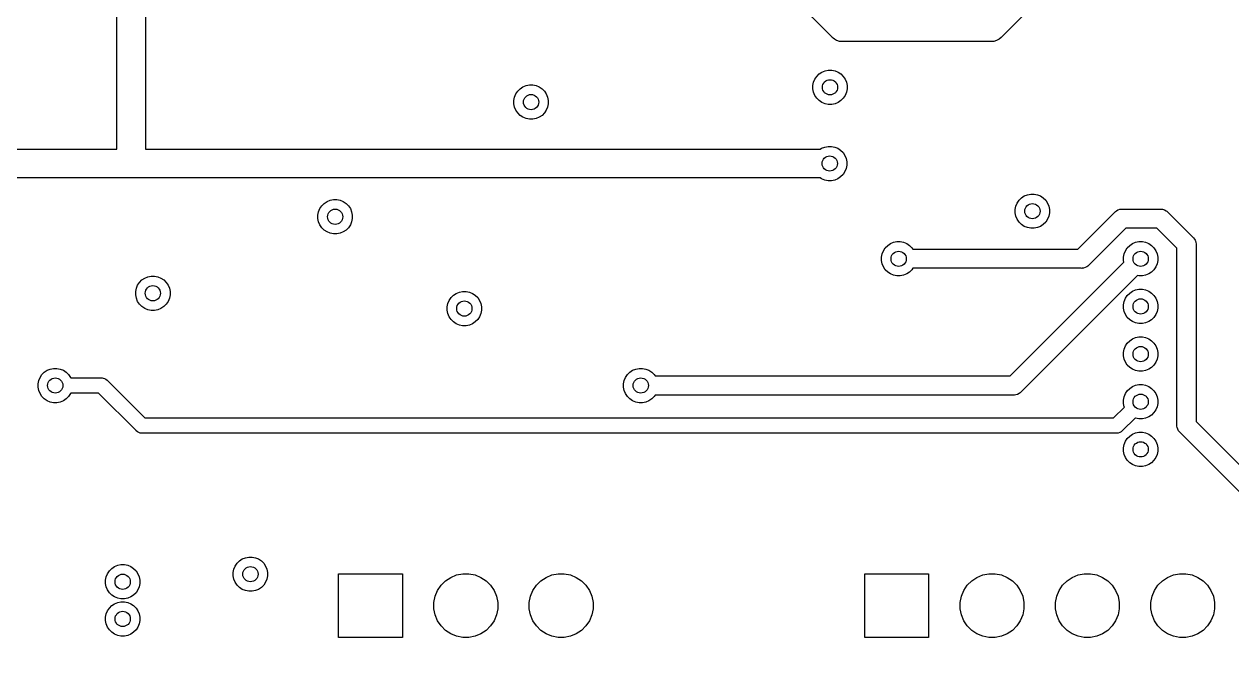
# Model space of a CAD drawing. Extents: x 3.58 to 7.49, y -4.48 to -2.36.
# Drawn here: x 4.344 to 5.611, y -4.447 to -3.763 of the extents above; entities that cross this region are included whole.
import ezdxf

# ---------------------------------------------------------------- set-up
doc = ezdxf.new("R2010")
doc.units = 0
doc.header["$MEASUREMENT"] = 0
doc.layers.add('BLACK', color=7, linetype='CONTINUOUS')

msp = doc.modelspace()

# ---------------------------------------------------------------- linework, layer by layer
at = {"layer": 'BLACK', "linetype": 'CONTINUOUS'}
for p, q in [((4.44109, -3.89399), (4.44109, -3.50173)), ((4.47109, -3.50721), (4.47109, -3.89399)), ((5.19096, -3.77608), (5.07387, -3.65899)), ((5.43804, -3.70725), (5.36921, -3.77608)), ((5.19143, -3.77665), (5.19096, -3.77608)), ((5.19226, -3.77734), (5.19143, -3.77665)), ((5.19371, -3.77852), (5.19226, -3.77734)), ((5.19603, -3.77977), (5.19371, -3.77852)), ((5.19632, -3.77992), (5.19603, -3.77977)), ((5.19915, -3.78078), (5.19632, -3.77992)), ((5.20135, -3.78099), (5.19915, -3.78078)), ((5.20209, -3.78106), (5.20135, -3.78099)), ((5.20135, -3.78099), (5.20135, -3.78099)), ((5.20282, -3.78099), (5.20209, -3.78106)), ((5.35735, -3.78099), (5.20282, -3.78099)), ((5.35809, -3.78106), (5.35735, -3.78099)), ((5.35882, -3.78099), (5.35809, -3.78106)), ((5.36103, -3.78078), (5.35882, -3.78099)), ((5.35882, -3.78099), (5.35882, -3.78099)), ((5.36385, -3.77992), (5.36103, -3.78078)), ((5.36646, -3.77852), (5.36385, -3.77992)), ((5.36874, -3.77665), (5.36646, -3.77852)), ((5.36921, -3.77608), (5.36874, -3.77665)), ((5.17761, -3.81501), (5.18056, -3.81304)), ((5.18056, -3.81304), (5.18384, -3.81168)), ((5.18384, -3.81168), (5.18731, -3.81099)), ((5.18731, -3.81099), (5.19086, -3.81099)), ((5.19086, -3.81099), (5.19434, -3.81168)), ((5.19434, -3.81168), (5.19761, -3.81304)), ((5.19761, -3.81304), (5.20056, -3.81501)), ((5.17109, -3.82722), (5.17178, -3.82374)), ((5.17178, -3.82374), (5.17314, -3.82047)), ((5.17314, -3.82047), (5.17511, -3.81752)), ((5.17511, -3.81752), (5.17761, -3.81501)), ((5.20056, -3.81501), (5.20307, -3.81752)), ((5.20307, -3.81752), (5.20504, -3.82047)), ((5.20504, -3.82047), (5.20639, -3.82374)), ((5.20639, -3.82374), (5.20709, -3.82722)), ((4.85818, -3.83924), (4.85954, -3.83596)), ((4.85954, -3.83596), (4.86151, -3.83301)), ((4.86151, -3.83301), (4.86402, -3.83051)), ((4.86402, -3.83051), (4.86697, -3.82854)), ((4.86697, -3.82854), (4.87024, -3.82718)), ((4.87024, -3.82718), (4.87372, -3.82649)), ((4.87372, -3.82649), (4.87726, -3.82649)), ((4.87726, -3.82649), (4.88074, -3.82718)), ((4.88074, -3.82718), (4.88402, -3.82854)), ((4.88402, -3.82854), (4.88697, -3.83051)), ((4.88697, -3.83051), (4.88947, -3.83301)), ((4.88947, -3.83301), (4.89144, -3.83596)), ((4.89144, -3.83596), (4.8928, -3.83924)), ((5.17109, -3.83077), (5.17109, -3.82722)), ((5.17178, -3.83424), (5.17109, -3.83077)), ((5.17314, -3.83752), (5.17178, -3.83424)), ((5.17511, -3.84047), (5.17314, -3.83752)), ((5.20504, -3.83752), (5.20307, -3.84047)), ((5.20639, -3.83424), (5.20504, -3.83752)), ((5.20709, -3.83077), (5.20639, -3.83424)), ((5.20709, -3.82722), (5.20709, -3.83077)), ((4.85749, -3.84271), (4.85818, -3.83924)), ((4.85749, -3.84626), (4.85749, -3.84271)), ((4.85818, -3.84974), (4.85749, -3.84626)), ((4.85954, -3.85301), (4.85818, -3.84974)), ((4.8928, -3.84974), (4.89144, -3.85301)), ((4.8928, -3.83924), (4.89349, -3.84271)), ((4.89349, -3.84626), (4.8928, -3.84974)), ((4.89349, -3.84271), (4.89349, -3.84626)), ((5.17761, -3.84297), (5.17511, -3.84047)), ((5.18056, -3.84494), (5.17761, -3.84297)), ((5.18384, -3.8463), (5.18056, -3.84494)), ((5.18731, -3.84699), (5.18384, -3.8463)), ((5.19086, -3.84699), (5.18731, -3.84699)), ((5.19434, -3.8463), (5.19086, -3.84699)), ((5.19761, -3.84494), (5.19434, -3.8463)), ((5.20056, -3.84297), (5.19761, -3.84494)), ((5.20307, -3.84047), (5.20056, -3.84297)), ((4.86151, -3.85596), (4.85954, -3.85301)), ((4.86402, -3.85847), (4.86151, -3.85596)), ((4.86697, -3.86044), (4.86402, -3.85847)), ((4.87024, -3.8618), (4.86697, -3.86044)), ((4.87372, -3.86249), (4.87024, -3.8618)), ((4.87726, -3.86249), (4.87372, -3.86249)), ((4.88074, -3.8618), (4.87726, -3.86249)), ((4.88402, -3.86044), (4.88074, -3.8618)), ((4.88697, -3.85847), (4.88402, -3.86044)), ((4.88947, -3.85596), (4.88697, -3.85847)), ((4.89144, -3.85301), (4.88947, -3.85596)), ((4.12135, -3.89399), (4.44109, -3.89399)), ((4.47109, -3.89399), (5.17884, -3.89399)), ((5.17884, -3.89399), (5.18026, -3.89304)), ((5.18026, -3.89304), (5.18354, -3.89168)), ((5.18354, -3.89168), (5.18702, -3.89099)), ((5.18702, -3.89099), (5.19056, -3.89099)), ((5.19056, -3.89099), (5.19404, -3.89168)), ((5.19404, -3.89168), (5.19731, -3.89304)), ((5.19731, -3.89304), (5.20026, -3.89501)), ((5.20026, -3.89501), (5.20277, -3.89752)), ((5.20277, -3.89752), (5.20474, -3.90047)), ((5.20474, -3.90047), (5.2061, -3.90374)), ((5.2061, -3.91424), (5.20474, -3.91752)), ((5.2061, -3.90374), (5.20679, -3.90722)), ((5.20679, -3.91076), (5.2061, -3.91424)), ((5.20679, -3.90722), (5.20679, -3.91076)), ((4.45535, -3.92399), (4.12433, -3.92399)), ((4.45609, -3.92406), (4.45535, -3.92399)), ((4.45682, -3.92399), (4.45609, -3.92406)), ((5.17884, -3.92399), (4.45682, -3.92399)), ((5.18026, -3.92494), (5.17884, -3.92399)), ((5.18354, -3.9263), (5.18026, -3.92494)), ((5.18702, -3.92699), (5.18354, -3.9263)), ((5.19056, -3.92699), (5.18702, -3.92699)), ((5.19404, -3.9263), (5.19056, -3.92699)), ((5.19731, -3.92494), (5.19404, -3.9263)), ((5.20026, -3.92297), (5.19731, -3.92494)), ((5.20277, -3.92047), (5.20026, -3.92297)), ((5.20474, -3.91752), (5.20277, -3.92047)), ((4.65599, -3.95341), (4.6585, -3.9509)), ((4.6585, -3.9509), (4.66145, -3.94893)), ((4.66145, -3.94893), (4.66473, -3.94757)), ((4.66473, -3.94757), (4.6682, -3.94688)), ((4.6682, -3.94688), (4.67175, -3.94688)), ((4.67175, -3.94688), (4.67523, -3.94757)), ((4.67523, -3.94757), (4.6785, -3.94893)), ((4.6785, -3.94893), (4.68145, -3.9509)), ((4.68145, -3.9509), (4.68396, -3.95341)), ((5.38408, -3.95374), (5.38544, -3.95047)), ((5.38544, -3.95047), (5.3874, -3.94752)), ((5.3874, -3.94752), (5.38991, -3.94501)), ((5.38991, -3.94501), (5.39286, -3.94304)), ((5.39286, -3.94304), (5.39614, -3.94168)), ((5.39614, -3.94168), (5.39961, -3.94099)), ((5.39961, -3.94099), (5.40316, -3.94099)), ((5.40316, -3.94099), (5.40664, -3.94168)), ((5.40664, -3.94168), (5.40991, -3.94304)), ((5.40991, -3.94304), (5.41286, -3.94501)), ((5.41286, -3.94501), (5.41537, -3.94752)), ((5.41537, -3.94752), (5.41734, -3.95047)), ((5.41734, -3.95047), (5.41869, -3.95374)), ((4.65198, -3.96311), (4.65267, -3.95963)), ((4.65198, -3.96665), (4.65198, -3.96311)), ((4.65267, -3.95963), (4.65402, -3.95636)), ((4.65402, -3.95636), (4.65599, -3.95341)), ((4.68396, -3.95341), (4.68593, -3.95636)), ((4.68593, -3.95636), (4.68728, -3.95963)), ((4.68728, -3.95963), (4.68798, -3.96311)), ((4.68798, -3.96311), (4.68798, -3.96665)), ((5.38339, -3.95722), (5.38408, -3.95374)), ((5.38339, -3.96076), (5.38339, -3.95722)), ((5.38408, -3.96424), (5.38339, -3.96076)), ((5.38544, -3.96752), (5.38408, -3.96424)), ((5.41869, -3.96424), (5.41734, -3.96752)), ((5.41869, -3.95374), (5.41939, -3.95722)), ((5.41939, -3.96076), (5.41869, -3.96424)), ((5.41939, -3.95722), (5.41939, -3.96076)), ((5.44894, -3.99899), (5.48781, -3.96013)), ((5.48781, -3.96013), (5.48812, -3.95975)), ((5.48812, -3.95975), (5.4885, -3.95943)), ((5.4885, -3.95943), (5.48965, -3.9585)), ((5.4885, -3.95943), (5.4885, -3.95943)), ((5.48965, -3.9585), (5.49117, -3.95768)), ((5.49117, -3.95768), (5.49138, -3.95757)), ((5.49138, -3.95757), (5.49327, -3.957)), ((5.49327, -3.957), (5.49474, -3.95685)), ((5.49474, -3.95685), (5.49523, -3.9568)), ((5.49474, -3.95685), (5.49474, -3.95685)), ((5.49523, -3.9568), (5.49572, -3.95685)), ((5.49572, -3.95685), (5.5356, -3.95685)), ((5.5356, -3.95685), (5.53609, -3.9568)), ((5.53609, -3.9568), (5.53658, -3.95685)), ((5.53658, -3.95685), (5.53658, -3.95685)), ((5.53658, -3.95685), (5.53805, -3.957)), ((5.53805, -3.957), (5.53993, -3.95757)), ((5.53993, -3.95757), (5.54167, -3.9585)), ((5.54167, -3.9585), (5.54232, -3.95903)), ((5.54232, -3.95903), (5.54281, -3.95943)), ((5.54281, -3.95943), (5.54281, -3.95943)), ((5.54281, -3.95943), (5.54319, -3.95975)), ((5.54319, -3.95975), (5.5435, -3.96013)), ((5.5435, -3.96013), (5.56981, -3.98643)), ((4.65267, -3.97013), (4.65198, -3.96665)), ((4.65402, -3.97341), (4.65267, -3.97013)), ((4.65599, -3.97636), (4.65402, -3.97341)), ((4.6585, -3.97886), (4.65599, -3.97636)), ((4.68396, -3.97636), (4.68145, -3.97886)), ((4.68593, -3.97341), (4.68396, -3.97636)), ((4.68728, -3.97013), (4.68593, -3.97341)), ((4.68798, -3.96665), (4.68728, -3.97013)), ((5.3874, -3.97047), (5.38544, -3.96752)), ((5.38991, -3.97297), (5.3874, -3.97047)), ((5.39286, -3.97494), (5.38991, -3.97297)), ((5.39614, -3.9763), (5.39286, -3.97494)), ((5.39961, -3.97699), (5.39614, -3.9763)), ((5.40316, -3.97699), (5.39961, -3.97699)), ((5.40664, -3.9763), (5.40316, -3.97699)), ((5.40991, -3.97494), (5.40664, -3.9763)), ((5.41286, -3.97297), (5.40991, -3.97494)), ((5.41537, -3.97047), (5.41286, -3.97297)), ((5.41734, -3.96752), (5.41537, -3.97047)), ((5.49937, -3.97685), (5.4605, -4.01572)), ((5.53194, -3.97685), (5.49937, -3.97685)), ((5.55309, -3.99799), (5.53194, -3.97685)), ((4.66145, -3.98083), (4.6585, -3.97886)), ((4.66473, -3.98219), (4.66145, -3.98083)), ((4.6682, -3.98288), (4.66473, -3.98219)), ((4.67175, -3.98288), (4.6682, -3.98288)), ((4.67523, -3.98219), (4.67175, -3.98288)), ((4.6785, -3.98083), (4.67523, -3.98219)), ((4.68145, -3.97886), (4.6785, -3.98083)), ((5.56981, -3.98643), (5.57019, -3.98675)), ((5.57019, -3.98675), (5.5705, -3.98713)), ((5.5705, -3.98713), (5.5705, -3.98713)), ((5.5705, -3.98713), (5.57144, -3.98827)), ((5.57144, -3.98827), (5.57202, -3.98936)), ((5.57202, -3.98936), (5.57237, -3.99001)), ((5.57237, -3.99001), (5.57294, -3.99189)), ((5.24378, -4.00374), (5.24514, -4.00047)), ((5.24514, -4.00047), (5.24711, -3.99752)), ((5.24711, -3.99752), (5.24961, -3.99501)), ((5.24961, -3.99501), (5.25256, -3.99304)), ((5.25256, -3.99304), (5.25584, -3.99168)), ((5.25584, -3.99168), (5.25931, -3.99099)), ((5.25931, -3.99099), (5.26286, -3.99099)), ((5.26286, -3.99099), (5.26634, -3.99168)), ((5.26634, -3.99168), (5.26961, -3.99304)), ((5.26961, -3.99304), (5.27256, -3.99501)), ((5.27256, -3.99501), (5.27507, -3.99752)), ((5.27507, -3.99752), (5.27605, -3.99899)), ((5.27605, -3.99899), (5.44894, -3.99899)), ((5.49765, -4.00374), (5.49901, -4.00047)), ((5.49901, -4.00047), (5.50098, -3.99752)), ((5.50098, -3.99752), (5.50349, -3.99501)), ((5.50349, -3.99501), (5.50643, -3.99304)), ((5.50643, -3.99304), (5.50971, -3.99168)), ((5.50971, -3.99168), (5.51319, -3.99099)), ((5.51319, -3.99099), (5.51673, -3.99099)), ((5.51673, -3.99099), (5.52021, -3.99168)), ((5.52021, -3.99168), (5.52349, -3.99304)), ((5.52349, -3.99304), (5.52643, -3.99501)), ((5.52643, -3.99501), (5.52894, -3.99752)), ((5.52894, -3.99752), (5.53091, -4.00047)), ((5.53091, -4.00047), (5.53227, -4.00374)), ((5.55309, -4.1835), (5.55309, -3.99799)), ((5.57294, -3.99189), (5.57309, -3.99336)), ((5.57309, -3.99336), (5.57309, -3.99336)), ((5.57309, -3.99336), (5.57313, -3.99385)), ((5.57313, -3.99385), (5.57309, -3.99434)), ((5.57309, -3.99434), (5.57309, -4.17985)), ((5.24309, -4.00722), (5.24378, -4.00374)), ((5.24309, -4.01076), (5.24309, -4.00722)), ((5.24378, -4.01424), (5.24309, -4.01076)), ((5.24514, -4.01752), (5.24378, -4.01424)), ((5.37795, -4.13199), (5.49733, -4.01261)), ((5.4605, -4.01572), (5.46019, -4.0161)), ((5.49696, -4.00722), (5.49765, -4.00374)), ((5.49696, -4.01076), (5.49696, -4.00722)), ((5.49733, -4.01261), (5.49696, -4.01076)), ((5.53227, -4.01424), (5.53091, -4.01752)), ((5.53227, -4.00374), (5.53296, -4.00722)), ((5.53296, -4.01076), (5.53227, -4.01424)), ((5.53296, -4.00722), (5.53296, -4.01076)), ((4.47021, -4.02923), (4.47349, -4.02787)), ((4.47349, -4.02787), (4.47697, -4.02718)), ((4.47697, -4.02718), (4.48051, -4.02718)), ((4.48051, -4.02718), (4.48399, -4.02787)), ((4.48399, -4.02787), (4.48727, -4.02923)), ((5.24711, -4.02047), (5.24514, -4.01752)), ((5.24961, -4.02297), (5.24711, -4.02047)), ((5.25256, -4.02494), (5.24961, -4.02297)), ((5.25584, -4.0263), (5.25256, -4.02494)), ((5.25931, -4.02699), (5.25584, -4.0263)), ((5.26286, -4.02699), (5.25931, -4.02699)), ((5.26634, -4.0263), (5.26286, -4.02699)), ((5.26961, -4.02494), (5.26634, -4.0263)), ((5.27256, -4.02297), (5.26961, -4.02494)), ((5.27507, -4.02047), (5.27256, -4.02297)), ((5.27605, -4.01899), (5.27507, -4.02047)), ((5.4526, -4.01899), (5.27605, -4.01899)), ((5.51155, -4.02667), (5.38951, -4.14871)), ((5.45309, -4.01904), (5.4526, -4.01899)), ((5.45358, -4.01899), (5.45309, -4.01904)), ((5.45505, -4.01885), (5.45358, -4.01899)), ((5.45358, -4.01899), (5.45358, -4.01899)), ((5.45693, -4.01828), (5.45505, -4.01885)), ((5.45867, -4.01735), (5.45693, -4.01828)), ((5.45939, -4.01675), (5.45867, -4.01735)), ((5.45981, -4.01641), (5.45939, -4.01675)), ((5.46019, -4.0161), (5.45981, -4.01641)), ((5.45981, -4.01641), (5.45981, -4.01641)), ((5.51319, -4.02699), (5.51155, -4.02667)), ((5.51673, -4.02699), (5.51319, -4.02699)), ((5.52021, -4.0263), (5.51673, -4.02699)), ((5.52349, -4.02494), (5.52021, -4.0263)), ((5.52643, -4.02297), (5.52349, -4.02494)), ((5.52894, -4.02047), (5.52643, -4.02297)), ((5.53091, -4.01752), (5.52894, -4.02047)), ((4.46074, -4.0434), (4.46143, -4.03993)), ((4.46143, -4.03993), (4.46279, -4.03665)), ((4.46279, -4.03665), (4.46476, -4.0337)), ((4.46476, -4.0337), (4.46727, -4.0312)), ((4.46727, -4.0312), (4.47021, -4.02923)), ((4.48727, -4.02923), (4.49021, -4.0312)), ((4.49021, -4.0312), (4.49272, -4.0337)), ((4.49272, -4.0337), (4.49469, -4.03665)), ((4.49469, -4.03665), (4.49605, -4.03993)), ((4.49605, -4.03993), (4.49674, -4.0434)), ((5.50971, -4.04168), (5.51319, -4.04099)), ((5.51319, -4.04099), (5.51673, -4.04099)), ((5.51673, -4.04099), (5.52021, -4.04168)), ((4.46074, -4.04695), (4.46074, -4.0434)), ((4.46143, -4.05043), (4.46074, -4.04695)), ((4.46279, -4.0537), (4.46143, -4.05043)), ((4.46476, -4.05665), (4.46279, -4.0537)), ((4.49469, -4.0537), (4.49272, -4.05665)), ((4.49605, -4.05043), (4.49469, -4.0537)), ((4.49674, -4.04695), (4.49605, -4.05043)), ((4.49674, -4.0434), (4.49674, -4.04695)), ((4.7882, -4.05597), (4.78956, -4.05269)), ((4.78956, -4.05269), (4.79153, -4.04975)), ((4.79153, -4.04975), (4.79404, -4.04724)), ((4.79404, -4.04724), (4.79699, -4.04527)), ((4.79699, -4.04527), (4.80026, -4.04391)), ((4.80026, -4.04391), (4.80374, -4.04322)), ((4.80374, -4.04322), (4.80728, -4.04322)), ((4.80728, -4.04322), (4.81076, -4.04391)), ((4.81076, -4.04391), (4.81404, -4.04527)), ((4.81404, -4.04527), (4.81699, -4.04724)), ((4.81699, -4.04724), (4.81949, -4.04975)), ((4.81949, -4.04975), (4.82146, -4.05269)), ((4.82146, -4.05269), (4.82282, -4.05597)), ((5.49696, -4.05722), (5.49765, -4.05374)), ((5.49765, -4.05374), (5.49901, -4.05047)), ((5.49901, -4.05047), (5.50098, -4.04752)), ((5.50098, -4.04752), (5.50349, -4.04501)), ((5.50349, -4.04501), (5.50643, -4.04304)), ((5.50643, -4.04304), (5.50971, -4.04168)), ((5.52021, -4.04168), (5.52349, -4.04304)), ((5.52349, -4.04304), (5.52643, -4.04501)), ((5.52643, -4.04501), (5.52894, -4.04752)), ((5.52894, -4.04752), (5.53091, -4.05047)), ((5.53091, -4.05047), (5.53227, -4.05374)), ((5.53227, -4.05374), (5.53296, -4.05722)), ((4.46727, -4.05916), (4.46476, -4.05665)), ((4.47021, -4.06113), (4.46727, -4.05916)), ((4.47349, -4.06249), (4.47021, -4.06113)), ((4.47697, -4.06318), (4.47349, -4.06249)), ((4.48051, -4.06318), (4.47697, -4.06318)), ((4.48399, -4.06249), (4.48051, -4.06318)), ((4.48727, -4.06113), (4.48399, -4.06249)), ((4.49021, -4.05916), (4.48727, -4.06113)), ((4.49272, -4.05665), (4.49021, -4.05916)), ((4.78751, -4.05945), (4.7882, -4.05597)), ((4.78751, -4.06299), (4.78751, -4.05945)), ((4.7882, -4.06647), (4.78751, -4.06299)), ((4.78956, -4.06975), (4.7882, -4.06647)), ((4.82282, -4.06647), (4.82146, -4.06975)), ((4.82282, -4.05597), (4.82351, -4.05945)), ((4.82351, -4.06299), (4.82282, -4.06647)), ((4.82351, -4.05945), (4.82351, -4.06299)), ((5.49696, -4.06076), (5.49696, -4.05722)), ((5.49765, -4.06424), (5.49696, -4.06076)), ((5.49901, -4.06752), (5.49765, -4.06424)), ((5.53227, -4.06424), (5.53091, -4.06752)), ((5.53296, -4.06076), (5.53227, -4.06424)), ((5.53296, -4.05722), (5.53296, -4.06076)), ((4.79153, -4.07269), (4.78956, -4.06975)), ((4.79404, -4.0752), (4.79153, -4.07269)), ((4.79699, -4.07717), (4.79404, -4.0752)), ((4.80026, -4.07853), (4.79699, -4.07717)), ((4.80374, -4.07922), (4.80026, -4.07853)), ((4.80728, -4.07922), (4.80374, -4.07922)), ((4.81076, -4.07853), (4.80728, -4.07922)), ((4.81404, -4.07717), (4.81076, -4.07853)), ((4.81699, -4.0752), (4.81404, -4.07717)), ((4.81949, -4.07269), (4.81699, -4.0752)), ((4.82146, -4.06975), (4.81949, -4.07269)), ((5.50098, -4.07047), (5.49901, -4.06752)), ((5.50349, -4.07297), (5.50098, -4.07047)), ((5.50643, -4.07494), (5.50349, -4.07297)), ((5.50971, -4.0763), (5.50643, -4.07494)), ((5.51319, -4.07699), (5.50971, -4.0763)), ((5.51673, -4.07699), (5.51319, -4.07699)), ((5.52021, -4.0763), (5.51673, -4.07699)), ((5.52349, -4.07494), (5.52021, -4.0763)), ((5.52643, -4.07297), (5.52349, -4.07494)), ((5.52894, -4.07047), (5.52643, -4.07297)), ((5.53091, -4.06752), (5.52894, -4.07047)), ((5.50643, -4.09304), (5.50971, -4.09168)), ((5.50971, -4.09168), (5.51319, -4.09099)), ((5.51319, -4.09099), (5.51673, -4.09099)), ((5.51673, -4.09099), (5.52021, -4.09168)), ((5.52021, -4.09168), (5.52349, -4.09304)), ((5.49696, -4.10722), (5.49765, -4.10374)), ((5.49765, -4.10374), (5.49901, -4.10047)), ((5.49901, -4.10047), (5.50098, -4.09752)), ((5.50098, -4.09752), (5.50349, -4.09501)), ((5.50349, -4.09501), (5.50643, -4.09304)), ((5.52349, -4.09304), (5.52643, -4.09501)), ((5.52643, -4.09501), (5.52894, -4.09752)), ((5.52894, -4.09752), (5.53091, -4.10047)), ((5.53091, -4.10047), (5.53227, -4.10374)), ((5.53227, -4.10374), (5.53296, -4.10722)), ((5.49696, -4.11076), (5.49696, -4.10722)), ((5.49765, -4.11424), (5.49696, -4.11076)), ((5.49901, -4.11752), (5.49765, -4.11424)), ((5.53227, -4.11424), (5.53091, -4.11752)), ((5.53296, -4.11076), (5.53227, -4.11424)), ((5.53296, -4.10722), (5.53296, -4.11076)), ((4.3624, -4.13051), (4.3649, -4.12801)), ((4.3649, -4.12801), (4.36785, -4.12604)), ((4.36785, -4.12604), (4.37113, -4.12468)), ((4.37113, -4.12468), (4.37461, -4.12399)), ((4.37461, -4.12399), (4.37815, -4.12399)), ((4.37815, -4.12399), (4.38163, -4.12468)), ((4.38163, -4.12468), (4.3849, -4.12604)), ((4.3849, -4.12604), (4.38785, -4.12801)), ((4.38785, -4.12801), (4.39036, -4.13051)), ((4.97657, -4.13051), (4.97908, -4.12801)), ((4.97908, -4.12801), (4.98203, -4.12604)), ((4.98203, -4.12604), (4.9853, -4.12468)), ((4.9853, -4.12468), (4.98878, -4.12399)), ((4.98878, -4.12399), (4.99232, -4.12399)), ((4.99232, -4.12399), (4.9958, -4.12468)), ((4.9958, -4.12468), (4.99908, -4.12604)), ((4.99908, -4.12604), (5.00203, -4.12801)), ((5.00203, -4.12801), (5.00453, -4.13051)), ((5.50098, -4.12047), (5.49901, -4.11752)), ((5.50349, -4.12297), (5.50098, -4.12047)), ((5.50643, -4.12494), (5.50349, -4.12297)), ((5.50971, -4.1263), (5.50643, -4.12494)), ((5.51319, -4.12699), (5.50971, -4.1263)), ((5.51673, -4.12699), (5.51319, -4.12699)), ((5.52021, -4.1263), (5.51673, -4.12699)), ((5.52349, -4.12494), (5.52021, -4.1263)), ((5.52643, -4.12297), (5.52349, -4.12494)), ((5.52894, -4.12047), (5.52643, -4.12297)), ((5.53091, -4.11752), (5.52894, -4.12047)), ((4.35838, -4.14022), (4.35907, -4.13674)), ((4.35838, -4.14376), (4.35838, -4.14022)), ((4.35907, -4.13674), (4.36043, -4.13346)), ((4.36043, -4.13346), (4.3624, -4.13051)), ((4.39036, -4.13051), (4.39233, -4.13346)), ((4.39233, -4.13346), (4.39255, -4.13399)), ((4.39255, -4.13399), (4.42469, -4.13399)), ((4.42469, -4.13399), (4.42508, -4.13395)), ((4.42508, -4.13395), (4.42548, -4.13399)), ((4.42548, -4.13399), (4.42548, -4.13399)), ((4.42548, -4.13399), (4.42665, -4.1341)), ((4.42665, -4.1341), (4.42816, -4.13456)), ((4.42816, -4.13456), (4.42955, -4.1353)), ((4.42955, -4.1353), (4.43077, -4.1363)), ((4.43077, -4.1363), (4.43102, -4.13661)), ((4.43102, -4.13661), (4.4704, -4.17599)), ((4.97255, -4.14021), (4.97324, -4.13674)), ((4.97255, -4.14376), (4.97255, -4.14021)), ((4.97324, -4.13674), (4.9746, -4.13346)), ((4.9746, -4.13346), (4.97657, -4.13051)), ((5.00453, -4.13051), (5.00552, -4.13199)), ((5.00552, -4.13199), (5.37795, -4.13199)), ((5.50643, -4.14304), (5.50971, -4.14168)), ((5.50971, -4.14168), (5.51319, -4.14099)), ((5.51319, -4.14099), (5.51673, -4.14099)), ((5.51673, -4.14099), (5.52021, -4.14168)), ((5.52021, -4.14168), (5.52349, -4.14304)), ((4.35907, -4.14724), (4.35838, -4.14376)), ((4.36043, -4.15051), (4.35907, -4.14724)), ((4.3624, -4.15346), (4.36043, -4.15051)), ((4.3649, -4.15597), (4.3624, -4.15346)), ((4.39036, -4.15346), (4.38785, -4.15597)), ((4.39233, -4.15051), (4.39036, -4.15346)), ((4.39255, -4.14999), (4.39233, -4.15051)), ((4.42177, -4.14999), (4.39255, -4.14999)), ((4.46115, -4.18937), (4.42177, -4.14999)), ((4.97324, -4.14724), (4.97255, -4.14376)), ((4.9746, -4.15051), (4.97324, -4.14724)), ((4.97657, -4.15346), (4.9746, -4.15051)), ((4.97908, -4.15597), (4.97657, -4.15346)), ((5.00453, -4.15346), (5.00203, -4.15597)), ((5.00552, -4.15199), (5.00453, -4.15346)), ((5.3816, -4.15199), (5.00552, -4.15199)), ((5.38209, -4.15204), (5.3816, -4.15199)), ((5.38258, -4.15199), (5.38209, -4.15204)), ((5.38405, -4.15184), (5.38258, -4.15199)), ((5.38258, -4.15199), (5.38258, -4.15199)), ((5.38594, -4.15127), (5.38405, -4.15184)), ((5.38767, -4.15034), (5.38594, -4.15127)), ((5.38851, -4.14965), (5.38767, -4.15034)), ((5.38881, -4.14941), (5.38851, -4.14965)), ((5.38882, -4.14941), (5.38881, -4.14941)), ((5.3892, -4.14909), (5.38882, -4.14941)), ((5.38951, -4.14871), (5.3892, -4.14909)), ((5.49696, -4.15722), (5.49765, -4.15374)), ((5.49765, -4.15374), (5.49901, -4.15047)), ((5.49901, -4.15047), (5.50098, -4.14752)), ((5.50098, -4.14752), (5.50349, -4.14501)), ((5.50349, -4.14501), (5.50643, -4.14304)), ((5.52349, -4.14304), (5.52643, -4.14501)), ((5.52643, -4.14501), (5.52894, -4.14752)), ((5.52894, -4.14752), (5.53091, -4.15047)), ((5.53091, -4.15047), (5.53227, -4.15374)), ((5.53227, -4.15374), (5.53296, -4.15722)), ((4.36785, -4.15794), (4.3649, -4.15597)), ((4.37113, -4.1593), (4.36785, -4.15794)), ((4.37461, -4.15999), (4.37113, -4.1593)), ((4.37815, -4.15999), (4.37461, -4.15999)), ((4.38163, -4.1593), (4.37815, -4.15999)), ((4.3849, -4.15794), (4.38163, -4.1593)), ((4.38785, -4.15597), (4.3849, -4.15794)), ((4.98203, -4.15794), (4.97908, -4.15597)), ((4.9853, -4.1593), (4.98203, -4.15794)), ((4.98878, -4.15999), (4.9853, -4.1593)), ((4.99232, -4.15999), (4.98878, -4.15999)), ((4.9958, -4.1593), (4.99232, -4.15999)), ((4.99908, -4.15794), (4.9958, -4.1593)), ((5.00203, -4.15597), (4.99908, -4.15794)), ((5.48665, -4.17599), (5.49787, -4.16477)), ((5.49696, -4.16076), (5.49696, -4.15722)), ((5.49765, -4.16424), (5.49696, -4.16076)), ((5.49787, -4.16477), (5.49765, -4.16424)), ((5.53091, -4.16752), (5.52894, -4.17047)), ((5.53227, -4.16424), (5.53091, -4.16752)), ((5.53296, -4.16076), (5.53227, -4.16424)), ((5.53296, -4.15722), (5.53296, -4.16076)), ((4.4704, -4.17599), (5.48665, -4.17599)), ((5.50918, -4.17608), (5.4959, -4.18937)), ((5.50971, -4.1763), (5.50918, -4.17608)), ((5.51319, -4.17699), (5.50971, -4.1763)), ((5.51673, -4.17699), (5.51319, -4.17699)), ((5.52021, -4.1763), (5.51673, -4.17699)), ((5.52349, -4.17494), (5.52021, -4.1763)), ((5.52643, -4.17297), (5.52349, -4.17494)), ((5.52894, -4.17047), (5.52643, -4.17297)), ((5.57309, -4.17985), (5.82323, -4.42999)), ((4.4614, -4.18968), (4.46115, -4.18937)), ((4.46262, -4.19068), (4.4614, -4.18968)), ((4.46401, -4.19142), (4.46262, -4.19068)), ((4.46552, -4.19188), (4.46401, -4.19142)), ((4.46669, -4.19199), (4.46552, -4.19188)), ((4.46709, -4.19203), (4.46669, -4.19199)), ((4.46669, -4.19199), (4.46669, -4.19199)), ((4.46748, -4.19199), (4.46709, -4.19203)), ((5.48957, -4.19199), (4.46748, -4.19199)), ((5.48996, -4.19203), (5.48957, -4.19199)), ((5.49035, -4.19199), (5.48996, -4.19203)), ((5.49153, -4.19188), (5.49035, -4.19199)), ((5.49035, -4.19199), (5.49035, -4.19199)), ((5.49304, -4.19142), (5.49153, -4.19188)), ((5.49443, -4.19068), (5.49304, -4.19142)), ((5.49564, -4.18968), (5.49443, -4.19068)), ((5.4959, -4.18937), (5.49564, -4.18968)), ((5.50349, -4.19501), (5.50643, -4.19304)), ((5.50643, -4.19304), (5.50971, -4.19168)), ((5.50971, -4.19168), (5.51319, -4.19099)), ((5.51319, -4.19099), (5.51673, -4.19099)), ((5.51673, -4.19099), (5.52021, -4.19168)), ((5.52021, -4.19168), (5.52349, -4.19304)), ((5.52349, -4.19304), (5.52643, -4.19501)), ((5.55304, -4.18399), (5.55309, -4.1835)), ((5.55309, -4.18448), (5.55304, -4.18399)), ((5.55323, -4.18595), (5.55309, -4.18448)), ((5.55309, -4.18448), (5.55309, -4.18448)), ((5.5538, -4.18784), (5.55323, -4.18595)), ((5.55473, -4.18957), (5.5538, -4.18784)), ((5.55527, -4.19023), (5.55473, -4.18957)), ((5.55567, -4.19072), (5.55527, -4.19023)), ((5.55598, -4.1911), (5.55567, -4.19072)), ((5.55567, -4.19072), (5.55567, -4.19072)), ((5.55636, -4.19141), (5.55598, -4.1911)), ((5.81167, -4.44672), (5.55636, -4.19141)), ((5.49696, -4.20722), (5.49765, -4.20374)), ((5.49765, -4.20374), (5.49901, -4.20047)), ((5.49901, -4.20047), (5.50098, -4.19752)), ((5.50098, -4.19752), (5.50349, -4.19501)), ((5.52643, -4.19501), (5.52894, -4.19752)), ((5.52894, -4.19752), (5.53091, -4.20047)), ((5.53091, -4.20047), (5.53227, -4.20374)), ((5.53227, -4.20374), (5.53296, -4.20722)), ((5.49696, -4.21076), (5.49696, -4.20722)), ((5.49765, -4.21424), (5.49696, -4.21076)), ((5.49901, -4.21752), (5.49765, -4.21424)), ((5.50098, -4.22047), (5.49901, -4.21752)), ((5.53091, -4.21752), (5.52894, -4.22047)), ((5.53227, -4.21424), (5.53091, -4.21752)), ((5.53296, -4.21076), (5.53227, -4.21424)), ((5.53296, -4.20722), (5.53296, -4.21076)), ((5.50349, -4.22297), (5.50098, -4.22047)), ((5.50643, -4.22494), (5.50349, -4.22297)), ((5.50971, -4.2263), (5.50643, -4.22494)), ((5.51319, -4.22699), (5.50971, -4.2263)), ((5.51673, -4.22699), (5.51319, -4.22699)), ((5.52021, -4.2263), (5.51673, -4.22699)), ((5.52349, -4.22494), (5.52021, -4.2263)), ((5.52643, -4.22297), (5.52349, -4.22494)), ((5.52894, -4.22047), (5.52643, -4.22297)), ((4.43561, -4.33401), (4.43856, -4.33204)), ((4.43856, -4.33204), (4.44184, -4.33068)), ((4.44184, -4.33068), (4.44531, -4.32999)), ((4.44531, -4.32999), (4.44886, -4.32999)), ((4.44886, -4.32999), (4.45234, -4.33068)), ((4.45234, -4.33068), (4.45561, -4.33204)), ((4.45561, -4.33204), (4.45856, -4.33401)), ((4.56378, -4.33474), (4.56514, -4.33146)), ((4.56514, -4.33146), (4.56711, -4.32851)), ((4.56711, -4.32851), (4.56961, -4.32601)), ((4.56961, -4.32601), (4.57256, -4.32404)), ((4.57256, -4.32404), (4.57584, -4.32268)), ((4.57584, -4.32268), (4.57931, -4.32199)), ((4.57931, -4.32199), (4.58286, -4.32199)), ((4.58286, -4.32199), (4.58634, -4.32268)), ((4.58634, -4.32268), (4.58961, -4.32404)), ((4.58961, -4.32404), (4.59256, -4.32601)), ((4.59256, -4.32601), (4.59507, -4.32851)), ((4.59507, -4.32851), (4.59704, -4.33146)), ((4.59704, -4.33146), (4.59839, -4.33474)), ((4.42909, -4.34622), (4.42978, -4.34274)), ((4.42978, -4.34274), (4.43114, -4.33947)), ((4.43114, -4.33947), (4.43311, -4.33652)), ((4.43311, -4.33652), (4.43561, -4.33401)), ((4.45856, -4.33401), (4.46107, -4.33652)), ((4.46107, -4.33652), (4.46304, -4.33947)), ((4.46304, -4.33947), (4.46439, -4.34274)), ((4.46439, -4.34274), (4.46509, -4.34622)), ((4.56309, -4.33822), (4.56378, -4.33474)), ((4.56309, -4.34176), (4.56309, -4.33822)), ((4.56378, -4.34524), (4.56309, -4.34176)), ((4.56514, -4.34852), (4.56378, -4.34524)), ((4.59839, -4.34524), (4.59704, -4.34852)), ((4.59839, -4.33474), (4.59909, -4.33822)), ((4.59909, -4.34176), (4.59839, -4.34524)), ((4.59909, -4.33822), (4.59909, -4.34176)), ((4.67362, -4.40646), (4.67362, -4.33953)), ((4.67362, -4.33953), (4.74055, -4.33953)), ((4.74055, -4.33953), (4.74055, -4.40646)), ((4.78575, -4.347), (4.79124, -4.34334)), ((4.79124, -4.34334), (4.79733, -4.34081)), ((4.79733, -4.34081), (4.80379, -4.33953)), ((4.80379, -4.33953), (4.81038, -4.33953)), ((4.81038, -4.33953), (4.81685, -4.34081)), ((4.81685, -4.34081), (4.82294, -4.34334)), ((4.82294, -4.34334), (4.82842, -4.347)), ((4.88575, -4.347), (4.89124, -4.34334)), ((4.89124, -4.34334), (4.89733, -4.34081)), ((4.89733, -4.34081), (4.90379, -4.33953)), ((4.90379, -4.33953), (4.91038, -4.33953)), ((4.91038, -4.33953), (4.91685, -4.34081)), ((4.91685, -4.34081), (4.92294, -4.34334)), ((4.92294, -4.34334), (4.92842, -4.347)), ((5.22562, -4.40646), (5.22562, -4.33953)), ((5.22562, -4.33953), (5.29255, -4.33953)), ((5.29255, -4.33953), (5.29255, -4.40646)), ((5.33775, -4.347), (5.34324, -4.34334)), ((5.34324, -4.34334), (5.34933, -4.34081)), ((5.34933, -4.34081), (5.35579, -4.33953)), ((5.35579, -4.33953), (5.36238, -4.33953)), ((5.36238, -4.33953), (5.36885, -4.34081)), ((5.36885, -4.34081), (5.37494, -4.34334)), ((5.37494, -4.34334), (5.38042, -4.347)), ((5.43775, -4.347), (5.44324, -4.34334)), ((5.44324, -4.34334), (5.44933, -4.34081)), ((5.44933, -4.34081), (5.45579, -4.33953)), ((5.45579, -4.33953), (5.46238, -4.33953)), ((5.46238, -4.33953), (5.46885, -4.34081)), ((5.46885, -4.34081), (5.47494, -4.34334)), ((5.47494, -4.34334), (5.48042, -4.347)), ((5.53775, -4.347), (5.54324, -4.34334)), ((5.54324, -4.34334), (5.54933, -4.34081)), ((5.54933, -4.34081), (5.55579, -4.33953)), ((5.55579, -4.33953), (5.56238, -4.33953)), ((5.56238, -4.33953), (5.56885, -4.34081)), ((5.56885, -4.34081), (5.57494, -4.34334)), ((5.57494, -4.34334), (5.58042, -4.347)), ((4.42909, -4.34976), (4.42909, -4.34622)), ((4.42978, -4.35324), (4.42909, -4.34976)), ((4.43114, -4.35652), (4.42978, -4.35324)), ((4.43311, -4.35947), (4.43114, -4.35652)), ((4.46304, -4.35652), (4.46107, -4.35947)), ((4.46439, -4.35324), (4.46304, -4.35652)), ((4.46509, -4.34976), (4.46439, -4.35324)), ((4.46509, -4.34622), (4.46509, -4.34976)), ((4.56711, -4.35146), (4.56514, -4.34852)), ((4.56961, -4.35397), (4.56711, -4.35146)), ((4.57256, -4.35594), (4.56961, -4.35397)), ((4.57584, -4.3573), (4.57256, -4.35594)), ((4.57931, -4.35799), (4.57584, -4.3573)), ((4.58286, -4.35799), (4.57931, -4.35799)), ((4.58634, -4.3573), (4.58286, -4.35799)), ((4.58961, -4.35594), (4.58634, -4.3573)), ((4.59256, -4.35397), (4.58961, -4.35594)), ((4.59507, -4.35146), (4.59256, -4.35397)), ((4.59704, -4.34852), (4.59507, -4.35146)), ((4.77491, -4.36323), (4.77743, -4.35714)), ((4.77743, -4.35714), (4.78109, -4.35166)), ((4.78109, -4.35166), (4.78575, -4.347)), ((4.82842, -4.347), (4.83308, -4.35166)), ((4.83308, -4.35166), (4.83674, -4.35714)), ((4.83674, -4.35714), (4.83927, -4.36323)), ((4.87491, -4.36323), (4.87743, -4.35714)), ((4.87743, -4.35714), (4.88109, -4.35166)), ((4.88109, -4.35166), (4.88575, -4.347)), ((4.92842, -4.347), (4.93308, -4.35166)), ((4.93308, -4.35166), (4.93674, -4.35714)), ((4.93674, -4.35714), (4.93927, -4.36323)), ((5.32691, -4.36323), (5.32943, -4.35714)), ((5.32943, -4.35714), (5.33309, -4.35166)), ((5.33309, -4.35166), (5.33775, -4.347)), ((5.38042, -4.347), (5.38508, -4.35166)), ((5.38508, -4.35166), (5.38874, -4.35714)), ((5.38874, -4.35714), (5.39127, -4.36323)), ((5.42691, -4.36323), (5.42943, -4.35714)), ((5.42943, -4.35714), (5.43309, -4.35166)), ((5.43309, -4.35166), (5.43775, -4.347)), ((5.48042, -4.347), (5.48508, -4.35166)), ((5.48508, -4.35166), (5.48874, -4.35714)), ((5.48874, -4.35714), (5.49127, -4.36323)), ((5.52691, -4.36323), (5.52943, -4.35714)), ((5.52943, -4.35714), (5.53309, -4.35166)), ((5.53309, -4.35166), (5.53775, -4.347)), ((5.58042, -4.347), (5.58508, -4.35166)), ((5.58508, -4.35166), (5.58874, -4.35714)), ((5.58874, -4.35714), (5.59127, -4.36323)), ((4.43561, -4.36197), (4.43311, -4.35947)), ((4.43856, -4.36394), (4.43561, -4.36197)), ((4.44184, -4.3653), (4.43856, -4.36394)), ((4.43856, -4.37104), (4.44184, -4.36968)), ((4.44531, -4.36599), (4.44184, -4.3653)), ((4.44184, -4.36968), (4.44531, -4.36899)), ((4.44886, -4.36599), (4.44531, -4.36599)), ((4.44531, -4.36899), (4.44886, -4.36899)), ((4.45234, -4.3653), (4.44886, -4.36599)), ((4.44886, -4.36899), (4.45234, -4.36968)), ((4.45561, -4.36394), (4.45234, -4.3653)), ((4.45234, -4.36968), (4.45561, -4.37104)), ((4.45856, -4.36197), (4.45561, -4.36394)), ((4.46107, -4.35947), (4.45856, -4.36197)), ((4.77362, -4.3697), (4.77491, -4.36323)), ((4.77362, -4.37629), (4.77362, -4.3697)), ((4.83927, -4.36323), (4.84055, -4.3697)), ((4.84055, -4.3697), (4.84055, -4.37629)), ((4.87362, -4.3697), (4.87491, -4.36323)), ((4.87362, -4.37629), (4.87362, -4.3697)), ((4.93927, -4.36323), (4.94055, -4.3697)), ((4.94055, -4.3697), (4.94055, -4.37629)), ((5.32562, -4.3697), (5.32691, -4.36323)), ((5.32562, -4.37629), (5.32562, -4.3697)), ((5.39127, -4.36323), (5.39255, -4.3697)), ((5.39255, -4.3697), (5.39255, -4.37629)), ((5.42562, -4.3697), (5.42691, -4.36323)), ((5.42562, -4.37629), (5.42562, -4.3697)), ((5.49127, -4.36323), (5.49255, -4.3697)), ((5.49255, -4.3697), (5.49255, -4.37629)), ((5.52562, -4.3697), (5.52691, -4.36323)), ((5.52562, -4.37629), (5.52562, -4.3697)), ((5.59127, -4.36323), (5.59255, -4.3697)), ((5.59255, -4.3697), (5.59255, -4.37629)), ((4.42909, -4.38522), (4.42978, -4.38174)), ((4.42978, -4.38174), (4.43114, -4.37847)), ((4.43114, -4.37847), (4.43311, -4.37552)), ((4.43311, -4.37552), (4.43561, -4.37301)), ((4.43561, -4.37301), (4.43856, -4.37104)), ((4.45561, -4.37104), (4.45856, -4.37301)), ((4.45856, -4.37301), (4.46107, -4.37552)), ((4.46107, -4.37552), (4.46304, -4.37847)), ((4.46304, -4.37847), (4.46439, -4.38174)), ((4.46439, -4.38174), (4.46509, -4.38522)), ((4.77491, -4.38275), (4.77362, -4.37629)), ((4.77743, -4.38884), (4.77491, -4.38275)), ((4.83927, -4.38275), (4.83674, -4.38884)), ((4.84055, -4.37629), (4.83927, -4.38275)), ((4.87491, -4.38275), (4.87362, -4.37629)), ((4.87743, -4.38884), (4.87491, -4.38275)), ((4.93927, -4.38275), (4.93674, -4.38884)), ((4.94055, -4.37629), (4.93927, -4.38275)), ((5.32691, -4.38275), (5.32562, -4.37629)), ((5.32943, -4.38884), (5.32691, -4.38275)), ((5.39127, -4.38275), (5.38874, -4.38884)), ((5.39255, -4.37629), (5.39127, -4.38275)), ((5.42691, -4.38275), (5.42562, -4.37629)), ((5.42943, -4.38884), (5.42691, -4.38275)), ((5.49127, -4.38275), (5.48874, -4.38884)), ((5.49255, -4.37629), (5.49127, -4.38275)), ((5.52691, -4.38275), (5.52562, -4.37629)), ((5.52943, -4.38884), (5.52691, -4.38275)), ((5.59127, -4.38275), (5.58874, -4.38884)), ((5.59255, -4.37629), (5.59127, -4.38275)), ((4.42909, -4.38876), (4.42909, -4.38522)), ((4.42978, -4.39224), (4.42909, -4.38876)), ((4.43114, -4.39552), (4.42978, -4.39224)), ((4.43311, -4.39847), (4.43114, -4.39552)), ((4.46304, -4.39552), (4.46107, -4.39847)), ((4.46439, -4.39224), (4.46304, -4.39552)), ((4.46509, -4.38876), (4.46439, -4.39224)), ((4.46509, -4.38522), (4.46509, -4.38876)), ((4.78109, -4.39432), (4.77743, -4.38884)), ((4.78575, -4.39899), (4.78109, -4.39432)), ((4.83308, -4.39432), (4.82842, -4.39899)), ((4.83674, -4.38884), (4.83308, -4.39432)), ((4.88109, -4.39432), (4.87743, -4.38884)), ((4.88575, -4.39899), (4.88109, -4.39432)), ((4.93308, -4.39432), (4.92842, -4.39899)), ((4.93674, -4.38884), (4.93308, -4.39432)), ((5.33309, -4.39432), (5.32943, -4.38884)), ((5.33775, -4.39899), (5.33309, -4.39432)), ((5.38508, -4.39432), (5.38042, -4.39899)), ((5.38874, -4.38884), (5.38508, -4.39432)), ((5.43309, -4.39432), (5.42943, -4.38884)), ((5.43775, -4.39899), (5.43309, -4.39432)), ((5.48508, -4.39432), (5.48042, -4.39899)), ((5.48874, -4.38884), (5.48508, -4.39432)), ((5.53309, -4.39432), (5.52943, -4.38884)), ((5.53775, -4.39899), (5.53309, -4.39432)), ((5.58508, -4.39432), (5.58042, -4.39899)), ((5.58874, -4.38884), (5.58508, -4.39432)), ((4.43561, -4.40097), (4.43311, -4.39847)), ((4.43856, -4.40294), (4.43561, -4.40097)), ((4.44184, -4.4043), (4.43856, -4.40294)), ((4.44531, -4.40499), (4.44184, -4.4043)), ((4.44886, -4.40499), (4.44531, -4.40499)), ((4.45234, -4.4043), (4.44886, -4.40499)), ((4.45561, -4.40294), (4.45234, -4.4043)), ((4.45856, -4.40097), (4.45561, -4.40294)), ((4.46107, -4.39847), (4.45856, -4.40097)), ((4.74055, -4.40646), (4.67362, -4.40646)), ((4.79124, -4.40265), (4.78575, -4.39899)), ((4.79733, -4.40517), (4.79124, -4.40265)), ((4.80379, -4.40646), (4.79733, -4.40517)), ((4.81038, -4.40646), (4.80379, -4.40646)), ((4.81685, -4.40517), (4.81038, -4.40646)), ((4.82294, -4.40265), (4.81685, -4.40517)), ((4.82842, -4.39899), (4.82294, -4.40265)), ((4.89124, -4.40265), (4.88575, -4.39899)), ((4.89733, -4.40517), (4.89124, -4.40265)), ((4.90379, -4.40646), (4.89733, -4.40517)), ((4.91038, -4.40646), (4.90379, -4.40646)), ((4.91685, -4.40517), (4.91038, -4.40646)), ((4.92294, -4.40265), (4.91685, -4.40517)), ((4.92842, -4.39899), (4.92294, -4.40265)), ((5.29255, -4.40646), (5.22562, -4.40646)), ((5.34324, -4.40265), (5.33775, -4.39899)), ((5.34933, -4.40517), (5.34324, -4.40265)), ((5.35579, -4.40646), (5.34933, -4.40517)), ((5.36238, -4.40646), (5.35579, -4.40646)), ((5.36885, -4.40517), (5.36238, -4.40646)), ((5.37494, -4.40265), (5.36885, -4.40517)), ((5.38042, -4.39899), (5.37494, -4.40265)), ((5.44324, -4.40265), (5.43775, -4.39899)), ((5.44933, -4.40517), (5.44324, -4.40265)), ((5.45579, -4.40646), (5.44933, -4.40517)), ((5.46238, -4.40646), (5.45579, -4.40646)), ((5.46885, -4.40517), (5.46238, -4.40646)), ((5.47494, -4.40265), (5.46885, -4.40517)), ((5.48042, -4.39899), (5.47494, -4.40265)), ((5.54324, -4.40265), (5.53775, -4.39899)), ((5.54933, -4.40517), (5.54324, -4.40265)), ((5.55579, -4.40646), (5.54933, -4.40517)), ((5.56238, -4.40646), (5.55579, -4.40646)), ((5.56885, -4.40517), (5.56238, -4.40646)), ((5.57494, -4.40265), (5.56885, -4.40517)), ((5.58042, -4.39899), (5.57494, -4.40265))]:
    msp.add_line(p, q, dxfattribs=at)
at = {"layer": 'BLACK'}
for centre in [(5.18909, -3.82899), (4.87549, -3.84449), (5.18879, -3.90899), (5.40139, -3.95899), (4.66998, -3.96488), (5.26109, -4.00899), (5.51496, -4.00899), (4.47874, -4.04518), (4.80551, -4.06122), (5.51496, -4.05899), (5.51496, -4.10899), (4.37638, -4.14199), (4.99055, -4.14199), (5.51496, -4.15899), (5.51496, -4.20899), (4.58109, -4.33999), (4.44709, -4.34799), (4.44709, -4.38699)]:
    msp.add_circle(centre, 0.008, dxfattribs=at)

doc.saveas('drawing.dxf')
